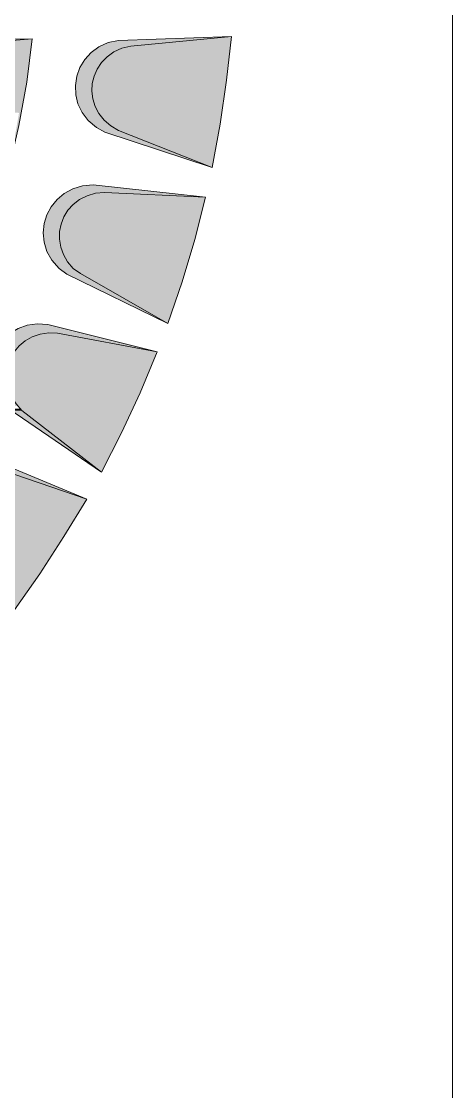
# Model space of a CAD drawing. Extents: x 0 to 245, y -13 to 205.
# Drawn here: x 216.8 to 243.7, y 31.4 to 98.3 of the extents above; entities that cross this region are included whole.
import ezdxf

# ---------------------------------------------------------------- set-up
doc = ezdxf.new("R2010")
doc.units = 0
doc.layers.add('FILL', color=8, linetype='Continuous')
doc.layers.add('GEOMETRY', color=7, linetype='Continuous')

msp = doc.modelspace()

# ---------------------------------------------------------------- hatches: boundary and pattern name
at = {"layer": 'FILL'}
for points in [[(217.461, 97.222), (210.959, 97.13), (210.3, 96.995), (209.721, 96.747), (209.226, 96.401), (208.82, 95.976), (208.509, 95.487), (208.299, 94.952), (208.193, 94.388), (208.199, 93.811), (208.32, 93.239), (208.563, 92.688), (208.932, 92.176), (209.434, 91.72), (209.952, 91.419)], [(217.461, 97.222), (210.959, 97.13), (216.21, 97.13)], [(211.724, 96.74), (217.461, 97.222)], [(217.461, 97.222), (211.724, 96.74), (217.4, 96.74)], [(216.025, 89.134), (216.635, 91.811), (217.124, 94.515), (217.461, 97.222)], [(229.913, 97.372), (222.863, 97.13), (222.205, 96.994), (221.63, 96.738), (221.142, 96.38), (220.746, 95.941), (220.447, 95.437), (220.25, 94.888), (220.161, 94.313), (220.183, 93.729), (220.322, 93.157), (220.583, 92.614), (220.97, 92.119), (221.49, 91.69), (222.009, 91.388)], [(222.252, 97.011), (221.703, 96.77), (223.625, 96.77)], [(222.863, 97.13), (222.252, 97.011), (226.097, 97.011)], [(222.252, 97.011), (226.098, 97.011), (223.625, 96.77)], [(229.913, 97.372), (222.863, 97.13), (227.471, 97.13)], [(222.863, 97.13), (227.47, 97.13), (226.097, 97.011)], [(223.624, 96.769), (229.912, 97.372)], [(229.913, 97.372), (223.625, 96.769), (229.851, 96.769)], [(228.722, 89.195), (229.21, 91.901), (229.607, 94.636), (229.912, 97.373)], [(210.655, 96.409), (210.197, 96.108), (217.339, 96.108)], [(211.172, 96.619), (210.654, 96.409), (217.368, 96.409)], [(210.655, 96.409), (217.369, 96.409), (217.339, 96.108)], [(211.723, 96.739), (211.172, 96.619), (217.4, 96.619)], [(211.172, 96.619), (217.4, 96.619), (217.368, 96.409)], [(211.723, 96.739), (217.4, 96.739), (217.4, 96.619)], [(221.183, 96.409), (220.909, 96.079), (222.129, 96.079)], [(221.214, 96.409), (221.183, 96.409), (222.557, 96.409)], [(221.183, 96.409), (222.557, 96.409), (222.129, 96.079)], [(223.625, 96.77), (223.076, 96.65), (222.574, 96.414), (222.146, 96.11), (221.795, 95.747), (221.521, 95.338), (221.327, 94.894), (221.216, 94.428), (221.188, 93.949), (221.246, 93.47), (221.391, 93.002), (221.627, 92.557), (221.953, 92.146), (222.374, 91.781), (222.863, 91.509)], [(221.519, 96.65), (221.214, 96.41), (222.557, 96.41)], [(221.214, 96.409), (222.557, 96.409)], [(221.703, 96.77), (221.518, 96.65), (223.076, 96.65)], [(221.519, 96.65), (223.076, 96.65), (222.557, 96.41)], [(221.703, 96.77), (223.565, 96.77)], [(221.703, 96.77), (223.625, 96.77), (223.565, 96.77)], [(221.703, 96.77), (223.565, 96.77), (223.076, 96.65)], [(222.557, 96.409), (222.129, 96.079), (229.79, 96.079)], [(223.076, 96.65), (222.557, 96.41), (229.821, 96.41)], [(222.557, 96.409), (229.821, 96.409), (229.79, 96.079)], [(223.625, 96.77), (223.076, 96.65), (229.821, 96.65)], [(223.076, 96.65), (229.821, 96.65), (229.821, 96.41)], [(223.625, 96.77), (229.852, 96.77), (229.821, 96.65)], [(209.799, 95.718), (209.495, 95.238), (217.216, 95.238)], [(209.799, 95.718), (217.279, 95.718), (217.216, 95.238)], [(210.197, 96.109), (209.8, 95.718), (217.278, 95.718)], [(210.197, 96.109), (217.339, 96.109), (217.278, 95.718)], [(220.603, 95.688), (220.452, 95.447), (221.581, 95.447)], [(220.756, 95.958), (220.603, 95.687), (221.734, 95.687)], [(220.603, 95.688), (221.734, 95.688), (221.581, 95.447)], [(220.756, 95.958), (222.008, 95.958), (221.734, 95.687)], [(220.909, 96.079), (220.757, 95.958), (222.009, 95.958)], [(220.909, 96.079), (222.13, 96.079), (222.009, 95.958)], [(221.734, 95.688), (221.458, 95.208), (229.7, 95.208)], [(222.13, 96.079), (221.734, 95.687), (229.731, 95.687)], [(221.734, 95.688), (229.73, 95.688), (229.7, 95.208)], [(222.13, 96.079), (229.791, 96.079), (229.731, 95.687)], [(209.495, 95.238), (209.311, 94.726), (217.156, 94.726)], [(209.495, 95.238), (217.217, 95.238), (217.156, 94.726)], [(220.36, 95.207), (220.237, 94.876), (221.337, 94.876)], [(220.452, 95.446), (220.36, 95.207), (221.458, 95.207)], [(220.36, 95.207), (221.458, 95.207), (221.337, 94.876)], [(220.452, 95.446), (221.581, 95.446), (221.458, 95.207)], [(221.458, 95.207), (221.276, 94.696), (229.638, 94.696)], [(221.458, 95.207), (229.7, 95.207), (229.638, 94.696)], [(209.282, 94.515), (209.22, 94.184), (217.062, 94.184)], [(209.312, 94.726), (209.282, 94.515), (217.124, 94.515)], [(209.282, 94.515), (217.124, 94.515), (217.062, 94.184)], [(209.312, 94.726), (217.156, 94.726), (217.124, 94.515)], [(220.207, 94.696), (220.146, 94.274), (221.215, 94.274)], [(220.237, 94.876), (220.207, 94.696), (221.276, 94.696)], [(220.207, 94.696), (221.276, 94.696), (221.215, 94.274)], [(220.237, 94.876), (221.337, 94.876), (221.276, 94.696)], [(221.246, 94.636), (221.184, 94.154), (229.546, 94.154)], [(221.276, 94.696), (221.246, 94.635), (229.607, 94.635)], [(221.246, 94.636), (229.607, 94.636), (229.546, 94.154)], [(221.276, 94.696), (229.637, 94.696), (229.607, 94.635)], [(209.219, 94.184), (209.219, 93.644), (216.972, 93.644)], [(209.219, 94.184), (217.062, 94.184), (216.972, 93.644)], [(220.146, 94.275), (220.175, 94.154), (221.183, 94.154)], [(220.146, 94.275), (221.214, 94.275), (221.183, 94.154)], [(220.175, 94.154), (220.206, 93.675), (221.214, 93.675)], [(220.175, 94.154), (221.183, 94.154), (221.214, 93.675)], [(220.207, 93.674), (220.207, 93.612), (221.215, 93.612)], [(220.207, 93.674), (221.215, 93.674), (221.215, 93.612)], [(221.183, 94.154), (221.214, 93.613), (229.485, 93.613)], [(221.183, 94.154), (229.545, 94.154), (229.485, 93.613)], [(209.219, 93.644), (209.372, 93.103), (216.849, 93.103)], [(209.219, 93.644), (216.972, 93.644), (216.849, 93.103)], [(209.373, 93.103), (216.85, 93.103), (216.758, 92.592)], [(220.207, 93.613), (220.36, 93.074), (221.368, 93.074)], [(220.207, 93.613), (221.215, 93.613), (221.368, 93.074)], [(220.36, 93.073), (221.368, 93.073)], [(220.36, 93.073), (221.368, 93.073)], [(220.36, 93.073), (220.603, 92.592), (221.612, 92.592)], [(220.36, 93.073), (221.368, 93.073), (221.612, 92.592)], [(221.214, 93.613), (221.367, 93.074), (229.393, 93.074)], [(221.214, 93.613), (229.485, 93.613), (229.393, 93.074)], [(221.368, 93.073), (221.612, 92.592), (229.333, 92.592)], [(221.368, 93.073), (229.393, 93.073), (229.333, 92.592)], [(220.603, 92.592), (220.634, 92.53), (221.641, 92.53)], [(220.603, 92.592), (221.612, 92.592), (221.641, 92.53)], [(220.634, 92.53), (220.94, 92.139), (221.946, 92.139)], [(220.634, 92.53), (221.641, 92.53), (221.946, 92.139)], [(221.612, 92.592), (221.947, 92.14), (229.271, 92.14)], [(221.612, 92.592), (229.333, 92.592), (229.271, 92.14)], [(220.94, 92.14), (221.001, 92.081), (222.039, 92.081)], [(220.94, 92.14), (221.947, 92.14), (222.039, 92.081)], [(221.001, 92.082), (221.337, 91.78), (222.374, 91.78)], [(221.001, 92.082), (222.039, 92.082), (222.374, 91.78)], [(221.337, 91.78), (221.49, 91.69), (222.588, 91.69)], [(221.337, 91.78), (222.374, 91.78), (222.588, 91.69)], [(221.49, 91.691), (221.763, 91.509), (222.863, 91.509)], [(221.49, 91.691), (222.588, 91.691), (222.863, 91.509)], [(221.947, 92.14), (222.222, 91.901), (229.211, 91.901)], [(221.947, 92.14), (229.271, 92.14), (229.211, 91.901)], [(222.222, 91.901), (222.373, 91.781), (229.21, 91.781)], [(222.222, 91.901), (229.21, 91.901), (229.21, 91.781)], [(222.374, 91.78), (222.863, 91.509), (229.15, 91.509)], [(222.374, 91.78), (229.211, 91.78), (229.15, 91.509)], [(221.763, 91.509), (222.008, 91.388), (223.198, 91.388)], [(221.763, 91.509), (222.863, 91.509), (223.198, 91.388)], [(228.722, 89.195), (222.008, 91.388)], [(222.008, 91.388), (223.197, 91.388), (228.722, 89.195)], [(228.722, 89.195), (222.863, 91.509)], [(222.863, 91.509), (229.15, 91.509), (228.722, 89.195)], [(228.295, 87.332), (221.276, 88.112), (220.604, 88.046), (219.998, 87.86), (219.466, 87.568), (219.014, 87.187), (218.649, 86.734), (218.379, 86.225), (218.211, 85.675), (218.151, 85.1), (218.207, 84.518), (218.385, 83.943), (218.694, 83.393), (219.14, 82.882), (219.627, 82.52)], [(220.085, 87.904), (219.567, 87.633), (225.579, 87.633)], [(220.665, 88.054), (220.085, 87.904), (223.198, 87.904)], [(220.085, 87.904), (223.198, 87.904), (225.579, 87.633)], [(221.276, 88.113), (220.665, 88.054), (221.703, 88.054)], [(220.665, 88.054), (221.703, 88.054), (223.198, 87.904)], [(219.017, 87.181), (218.711, 86.82), (219.962, 86.82)], [(219.047, 87.241), (219.017, 87.18), (220.421, 87.18)], [(219.017, 87.181), (220.421, 87.181), (219.962, 86.82)], [(219.047, 87.241), (220.512, 87.241), (220.421, 87.18)], [(219.291, 87.421), (219.048, 87.241), (220.513, 87.241)], [(221.976, 87.632), (221.427, 87.571), (220.892, 87.417), (220.423, 87.182), (220.023, 86.875), (219.696, 86.51), (219.444, 86.097), (219.27, 85.65), (219.176, 85.178), (219.167, 84.696), (219.244, 84.213), (219.411, 83.742), (219.67, 83.294), (220.024, 82.882), (220.482, 82.551)], [(219.505, 87.572), (219.29, 87.421), (220.908, 87.421)], [(219.291, 87.421), (220.909, 87.421), (220.513, 87.241)], [(219.505, 87.572), (221.427, 87.572), (220.908, 87.421)], [(219.536, 87.603), (219.506, 87.573), (221.428, 87.573)], [(219.567, 87.632), (219.536, 87.603), (221.763, 87.603)], [(219.536, 87.603), (221.764, 87.603), (221.428, 87.573)], [(219.567, 87.632), (221.976, 87.632), (221.763, 87.603)], [(220.422, 87.181), (219.963, 86.82), (228.173, 86.82)], [(220.725, 87.332), (220.421, 87.181), (228.264, 87.181)], [(220.422, 87.181), (228.265, 87.181), (228.173, 86.82)], [(220.909, 87.421), (220.725, 87.332), (228.295, 87.332)], [(220.725, 87.332), (228.294, 87.332), (228.264, 87.181)], [(221.427, 87.572), (220.908, 87.421), (226.312, 87.421)], [(220.909, 87.421), (226.311, 87.421), (228.295, 87.332)], [(221.976, 87.632), (221.427, 87.572), (222.985, 87.572)], [(221.427, 87.572), (222.985, 87.572), (226.312, 87.421)], [(221.976, 87.632), (222.373, 87.603), (225.761, 87.603)], [(221.976, 87.632), (225.579, 87.632), (225.761, 87.603)], [(228.294, 87.332), (221.977, 87.633)], [(222.374, 87.603), (226.312, 87.421), (227.44, 87.421)], [(222.374, 87.603), (225.762, 87.603), (227.44, 87.421)], [(225.945, 79.425), (226.83, 82.039), (227.625, 84.685), (228.295, 87.332)], [(226.312, 87.421), (227.44, 87.421), (228.294, 87.332)], [(218.468, 86.4), (218.376, 86.218), (219.536, 86.218)], [(218.68, 86.761), (218.467, 86.4), (219.626, 86.4)], [(218.468, 86.4), (219.627, 86.4), (219.536, 86.218)], [(218.68, 86.761), (219.933, 86.761), (219.626, 86.4)], [(218.712, 86.82), (218.681, 86.761), (219.934, 86.761)], [(218.712, 86.82), (219.963, 86.82), (219.934, 86.761)], [(219.627, 86.4), (219.352, 85.919), (227.96, 85.919)], [(219.963, 86.82), (219.627, 86.4), (228.082, 86.4)], [(219.627, 86.4), (228.082, 86.4), (227.96, 85.919)], [(219.963, 86.82), (228.173, 86.82), (228.082, 86.4)], [(218.285, 85.918), (218.194, 85.647), (219.291, 85.647)], [(218.194, 85.648), (218.194, 85.377), (219.201, 85.377)], [(218.194, 85.648), (219.291, 85.648), (219.201, 85.377)], [(218.376, 86.218), (218.285, 85.918), (219.352, 85.918)], [(218.285, 85.918), (219.351, 85.918), (219.291, 85.647)], [(218.376, 86.218), (219.536, 86.218), (219.352, 85.918)], [(219.351, 85.918), (219.201, 85.376), (227.806, 85.376)], [(219.351, 85.918), (227.959, 85.918), (227.806, 85.376)], [(218.194, 85.376), (218.163, 85.046), (219.17, 85.046)], [(218.163, 85.046), (218.194, 84.836), (219.17, 84.836)], [(218.163, 85.046), (219.17, 85.046), (219.17, 84.836)], [(218.194, 85.376), (219.201, 85.376), (219.17, 85.046)], [(219.201, 85.376), (219.17, 84.836), (227.683, 84.836)], [(219.201, 85.376), (227.806, 85.376), (227.683, 84.836)], [(218.194, 84.836), (218.223, 84.444), (219.201, 84.444)], [(218.194, 84.836), (219.17, 84.836), (219.201, 84.444)], [(218.223, 84.445), (218.285, 84.296), (219.232, 84.296)], [(218.223, 84.445), (219.201, 84.445), (219.232, 84.296)], [(219.17, 84.836), (219.17, 84.685), (227.625, 84.685)], [(219.17, 84.836), (227.684, 84.836), (227.625, 84.685)], [(219.17, 84.685), (219.232, 84.295), (227.502, 84.295)], [(219.17, 84.685), (227.625, 84.685), (227.502, 84.295)], [(218.285, 84.295), (218.407, 83.873), (219.351, 83.873)], [(218.285, 84.295), (219.232, 84.295), (219.351, 83.873)], [(218.407, 83.874), (218.468, 83.784), (219.383, 83.784)], [(218.407, 83.874), (219.351, 83.874), (219.383, 83.784)], [(218.468, 83.784), (218.743, 83.333), (219.627, 83.333)], [(218.468, 83.784), (219.383, 83.784), (219.627, 83.333)], [(219.232, 84.295), (219.382, 83.784), (227.348, 83.784)], [(219.232, 84.295), (227.502, 84.295), (227.348, 83.784)], [(219.383, 83.784), (219.658, 83.304), (227.227, 83.304)], [(219.383, 83.784), (227.349, 83.784), (227.227, 83.304)], [(218.743, 83.333), (218.773, 83.304), (219.658, 83.304)], [(218.743, 83.333), (219.627, 83.333), (219.658, 83.304)], [(218.773, 83.304), (219.139, 82.882), (220.024, 82.882)], [(218.773, 83.304), (219.658, 83.304), (220.024, 82.882)], [(219.658, 83.304), (220.024, 82.882), (227.105, 82.882)], [(219.658, 83.304), (227.226, 83.304), (227.105, 82.882)], [(219.139, 82.882), (220.024, 82.882)], [(219.139, 82.882), (220.024, 82.882)], [(219.139, 82.882), (219.596, 82.551), (220.482, 82.551)], [(219.139, 82.882), (220.024, 82.882), (220.482, 82.551)], [(219.596, 82.551), (219.626, 82.521), (220.512, 82.521)], [(219.596, 82.551), (220.482, 82.551), (220.512, 82.521)], [(225.946, 79.425), (219.627, 82.521)], [(219.627, 82.521), (220.513, 82.521), (225.945, 79.425)], [(220.024, 82.882), (220.482, 82.551), (226.983, 82.551)], [(220.024, 82.882), (227.105, 82.882), (226.983, 82.551)], [(225.946, 79.425), (220.482, 82.551)], [(220.482, 82.551), (221.368, 82.039), (226.83, 82.039)], [(220.482, 82.551), (226.983, 82.551), (226.83, 82.039)], [(221.368, 82.039), (226.83, 82.039), (225.945, 79.425)], [(225.274, 77.652), (218.436, 79.365), (217.773, 79.414), (217.154, 79.329), (216.587, 79.127), (216.084, 78.821), (215.654, 78.428), (215.307, 77.964), (215.054, 77.442), (214.904, 76.879), (214.867, 76.291), (214.954, 75.692), (215.174, 75.099), (215.538, 74.526), (215.996, 74.104)], [(216.635, 79.155), (216.117, 78.852), (220.512, 78.852)], [(217.216, 79.335), (216.635, 79.155), (219.351, 79.155)], [(216.635, 79.155), (219.351, 79.155), (220.512, 78.852)], [(217.216, 79.335), (218.589, 79.335), (219.351, 79.155)], [(217.491, 79.364), (217.217, 79.335), (218.59, 79.335)], [(217.827, 79.425), (217.491, 79.364), (218.437, 79.364)], [(217.491, 79.364), (218.437, 79.364), (218.59, 79.335)], [(215.661, 78.433), (215.568, 78.314), (216.943, 78.314)], [(215.568, 78.314), (216.943, 78.314), (216.545, 77.921)], [(215.812, 78.585), (215.661, 78.433), (217.156, 78.433)], [(215.661, 78.433), (217.156, 78.433), (216.943, 78.314)], [(216.025, 78.765), (215.812, 78.585), (217.43, 78.585)], [(215.812, 78.585), (217.43, 78.585), (217.156, 78.433)], [(219.047, 78.824), (218.498, 78.852), (217.96, 78.776), (217.468, 78.608), (217.029, 78.36), (216.649, 78.043), (216.333, 77.67), (216.089, 77.25), (215.922, 76.796), (215.838, 76.319), (215.843, 75.83), (215.943, 75.34), (216.145, 74.862), (216.453, 74.405), (216.819, 73.985)], [(216.025, 78.765), (217.948, 78.765), (217.43, 78.585)], [(216.088, 78.824), (216.026, 78.764), (217.948, 78.764)], [(216.118, 78.853), (216.088, 78.825), (218.407, 78.825)], [(216.088, 78.824), (218.407, 78.824), (217.948, 78.764)], [(216.118, 78.853), (218.499, 78.853), (218.407, 78.825)], [(216.943, 78.314), (216.545, 77.921), (223.716, 77.921)], [(217.43, 78.585), (216.943, 78.314), (221.763, 78.314)], [(216.943, 78.314), (221.763, 78.314), (223.716, 77.921)], [(217.948, 78.765), (217.43, 78.585), (220.267, 78.585)], [(217.43, 78.585), (220.267, 78.585), (221.763, 78.314)], [(218.285, 78.824), (217.948, 78.764), (219.323, 78.764)], [(217.948, 78.765), (219.323, 78.765), (220.267, 78.585)], [(218.499, 78.853), (218.285, 78.825), (219.048, 78.825)], [(218.285, 78.824), (219.048, 78.824), (219.323, 78.764)], [(218.499, 78.853), (218.773, 78.825), (220.573, 78.825)], [(218.499, 78.853), (220.513, 78.853), (220.573, 78.825)], [(218.773, 78.824), (220.634, 78.824)], [(218.773, 78.824), (220.634, 78.824)], [(225.274, 77.652), (219.047, 78.825)], [(219.047, 78.824), (223.716, 77.921), (224.113, 77.921)], [(219.047, 78.824), (220.634, 78.824), (224.113, 77.921)], [(216.332, 77.652), (216.21, 77.502), (225.213, 77.502)], [(216.545, 77.921), (216.332, 77.651), (225.274, 77.651)], [(216.332, 77.652), (225.274, 77.652), (225.213, 77.502)], [(216.545, 77.921), (223.717, 77.921), (225.274, 77.651)], [(221.795, 70.136), (223.046, 72.601), (224.205, 75.096), (225.274, 77.652)], [(223.716, 77.921), (224.113, 77.921), (225.274, 77.651)], [(215.996, 76.991), (215.843, 76.45), (224.786, 76.45)], [(216.21, 77.501), (215.996, 76.991), (224.999, 76.991)], [(215.996, 76.991), (224.999, 76.991), (224.786, 76.45)], [(216.21, 77.501), (225.213, 77.501), (224.999, 76.991)], [(215.843, 76.45), (215.843, 75.909), (224.541, 75.909)], [(215.843, 76.45), (224.786, 76.45), (224.541, 75.909)], [(215.843, 75.909), (215.934, 75.367), (224.328, 75.367)], [(215.843, 75.909), (224.541, 75.909), (224.328, 75.367)], [(215.933, 75.367), (216.056, 75.096), (224.204, 75.096)], [(215.933, 75.367), (224.328, 75.367), (224.204, 75.096)], [(216.056, 75.096), (216.148, 74.855), (224.114, 74.855)], [(216.056, 75.096), (224.204, 75.096), (224.114, 74.855)], [(216.148, 74.855), (216.454, 74.406), (223.901, 74.406)], [(216.148, 74.855), (224.114, 74.855), (223.901, 74.406)], [(216.454, 74.405), (216.82, 73.985), (223.717, 73.985)], [(216.454, 74.405), (223.901, 74.405), (223.717, 73.985)], [(221.795, 70.136), (215.996, 74.104)], [(215.996, 74.104), (216.148, 73.986), (216.82, 73.986)], [(215.996, 74.104), (216.728, 74.104), (216.82, 73.986)], [(216.148, 73.986), (216.82, 73.986), (221.794, 70.136)], [(221.795, 70.136), (216.82, 73.986)], [(216.82, 73.986), (218.622, 72.601), (223.046, 72.601)], [(216.82, 73.986), (223.716, 73.986), (223.046, 72.601)], [(218.622, 72.601), (223.046, 72.601), (221.795, 70.136)], [(220.879, 68.452), (214.347, 71.158), (213.682, 71.281), (213.046, 71.27), (212.451, 71.137), (211.907, 70.898), (211.426, 70.565), (211.021, 70.151), (210.702, 69.671), (210.48, 69.137), (210.369, 68.564), (210.378, 67.964), (210.52, 67.351), (210.807, 66.739), (211.173, 66.259)], [(220.879, 68.452), (214.897, 70.497)], [(214.897, 70.497), (220.787, 68.482), (220.817, 68.482)], [(214.897, 70.497), (215.904, 70.497), (220.817, 68.482)], [(211.875, 69.597), (211.57, 69.115), (218.925, 69.115)], [(212.273, 69.987), (211.875, 69.597), (217.583, 69.597)], [(211.875, 69.597), (217.583, 69.597), (218.925, 69.115)], [(212.273, 69.987), (216.421, 69.987), (217.583, 69.597)], [(211.57, 69.114), (211.387, 68.602), (220.422, 68.602)], [(211.57, 69.114), (218.924, 69.114), (220.422, 68.602)], [(211.357, 68.452), (211.295, 68.062), (220.634, 68.062)], [(211.387, 68.603), (211.357, 68.453), (220.878, 68.453)], [(211.357, 68.452), (220.878, 68.452), (220.634, 68.062)], [(211.387, 68.603), (220.421, 68.603), (220.878, 68.453)], [(216.362, 61.539), (217.948, 63.794), (219.445, 66.108), (220.879, 68.452)], [(220.787, 68.483), (220.818, 68.483), (220.879, 68.453)], [(211.296, 68.063), (211.296, 67.523), (220.3, 67.523)], [(211.296, 68.063), (220.635, 68.063), (220.3, 67.523)], [(211.296, 67.523), (211.418, 66.981), (219.995, 66.981)], [(211.296, 67.523), (220.3, 67.523), (219.995, 66.981)], [(211.418, 66.981), (211.662, 66.5), (219.689, 66.5)], [(211.418, 66.981), (219.995, 66.981), (219.689, 66.5)], [(211.662, 66.499), (211.935, 66.108), (219.445, 66.108)], [(211.662, 66.499), (219.689, 66.499), (219.445, 66.108)], [(211.935, 66.109), (211.997, 66.049), (219.414, 66.049)], [(211.935, 66.109), (219.445, 66.109), (219.414, 66.049)], [(211.997, 66.049), (214.165, 63.794), (217.948, 63.794)], [(211.997, 66.049), (219.414, 66.049), (217.948, 63.794)], [(214.165, 63.794), (217.948, 63.794), (216.362, 61.539)]]:
    msp.add_hatch(color=7, dxfattribs=at).paths.add_polyline_path(points)

# ---------------------------------------------------------------- linework, layer by layer
at = {"layer": 'GEOMETRY', "lineweight": 13}
msp.add_lwpolyline([(72.186, 187.883), (243.74, 187.883), (243.74, 18.884), (72.186, 18.884), (72.186, 187.883)], close=True, dxfattribs=at)
for points in [[(217.461, 97.222), (210.959, 97.13), (210.3, 96.995), (209.721, 96.747), (209.226, 96.401), (208.82, 95.976), (208.509, 95.487), (208.299, 94.952), (208.193, 94.388), (208.199, 93.811), (208.32, 93.239), (208.563, 92.688), (208.932, 92.176), (209.434, 91.72), (209.952, 91.419)], [(217.461, 97.222), (211.724, 96.74)], [(216.025, 89.134), (216.635, 91.811), (217.124, 94.515), (217.461, 97.222)], [(229.913, 97.372), (222.863, 97.13), (222.205, 96.994), (221.63, 96.738), (221.142, 96.38), (220.746, 95.941), (220.447, 95.437), (220.25, 94.888), (220.161, 94.313), (220.183, 93.729), (220.322, 93.157), (220.583, 92.614), (220.97, 92.119), (221.49, 91.69), (222.009, 91.388)], [(229.913, 97.372), (223.625, 96.769)], [(228.722, 89.195), (229.21, 91.901), (229.607, 94.636), (229.912, 97.373)], [(223.625, 96.77), (223.076, 96.65), (222.574, 96.414), (222.146, 96.11), (221.795, 95.747), (221.521, 95.338), (221.327, 94.894), (221.216, 94.428), (221.188, 93.949), (221.246, 93.47), (221.391, 93.002), (221.627, 92.557), (221.953, 92.146), (222.374, 91.781), (222.863, 91.509)], [(228.722, 89.195), (222.008, 91.388)], [(228.722, 89.195), (222.863, 91.509)], [(228.295, 87.332), (221.276, 88.112), (220.604, 88.046), (219.998, 87.86), (219.466, 87.568), (219.014, 87.187), (218.649, 86.734), (218.379, 86.225), (218.211, 85.675), (218.151, 85.1), (218.207, 84.518), (218.385, 83.943), (218.694, 83.393), (219.14, 82.882), (219.627, 82.52)], [(221.976, 87.632), (221.427, 87.571), (220.892, 87.417), (220.423, 87.182), (220.023, 86.875), (219.696, 86.51), (219.444, 86.097), (219.27, 85.65), (219.176, 85.178), (219.167, 84.696), (219.244, 84.213), (219.411, 83.742), (219.67, 83.294), (220.024, 82.882), (220.482, 82.551)], [(228.295, 87.332), (221.977, 87.632)], [(225.945, 79.425), (226.83, 82.039), (227.625, 84.685), (228.295, 87.332)], [(225.946, 79.425), (219.627, 82.521)], [(225.946, 79.425), (220.482, 82.551)], [(225.274, 77.652), (218.436, 79.365), (217.773, 79.414), (217.154, 79.329), (216.587, 79.127), (216.084, 78.821), (215.654, 78.428), (215.307, 77.964), (215.054, 77.442), (214.904, 76.879), (214.867, 76.291), (214.954, 75.692), (215.174, 75.099), (215.538, 74.526), (215.996, 74.104)], [(219.047, 78.824), (218.498, 78.852), (217.96, 78.776), (217.468, 78.608), (217.029, 78.36), (216.649, 78.043), (216.333, 77.67), (216.089, 77.25), (215.922, 76.796), (215.838, 76.319), (215.843, 75.83), (215.943, 75.34), (216.145, 74.862), (216.453, 74.405), (216.819, 73.985)], [(225.274, 77.652), (219.047, 78.825)], [(221.795, 70.136), (223.046, 72.601), (224.205, 75.096), (225.274, 77.652)], [(221.795, 70.136), (215.996, 74.104)], [(221.795, 70.136), (216.82, 73.986)], [(220.879, 68.452), (214.347, 71.158), (213.682, 71.281), (213.046, 71.27), (212.451, 71.137), (211.907, 70.898), (211.426, 70.565), (211.021, 70.151), (210.702, 69.671), (210.48, 69.137), (210.369, 68.564), (210.378, 67.964), (210.52, 67.351), (210.807, 66.739), (211.173, 66.259)], [(220.879, 68.452), (214.897, 70.497)], [(216.362, 61.539), (217.948, 63.794), (219.445, 66.108), (220.879, 68.452)]]:
    msp.add_lwpolyline(points, dxfattribs=at)

doc.saveas('drawing.dxf')
